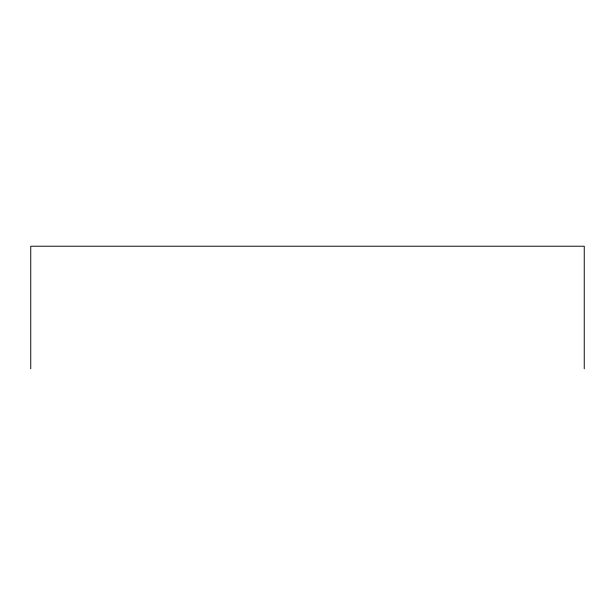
<?xml version="1.0" encoding="UTF-8"?>
<svg xmlns="http://www.w3.org/2000/svg" width="615" height="615" viewBox="0 0 615 615"><rect width="100%" height="100%" fill="white"/><g stroke="black" fill="none" stroke-linecap="round" stroke-linejoin="round"><path stroke-width="0.92" d="M584.25 368.777L584.25 246.223L30.75 246.223L30.75 368.777"/></g></svg>
